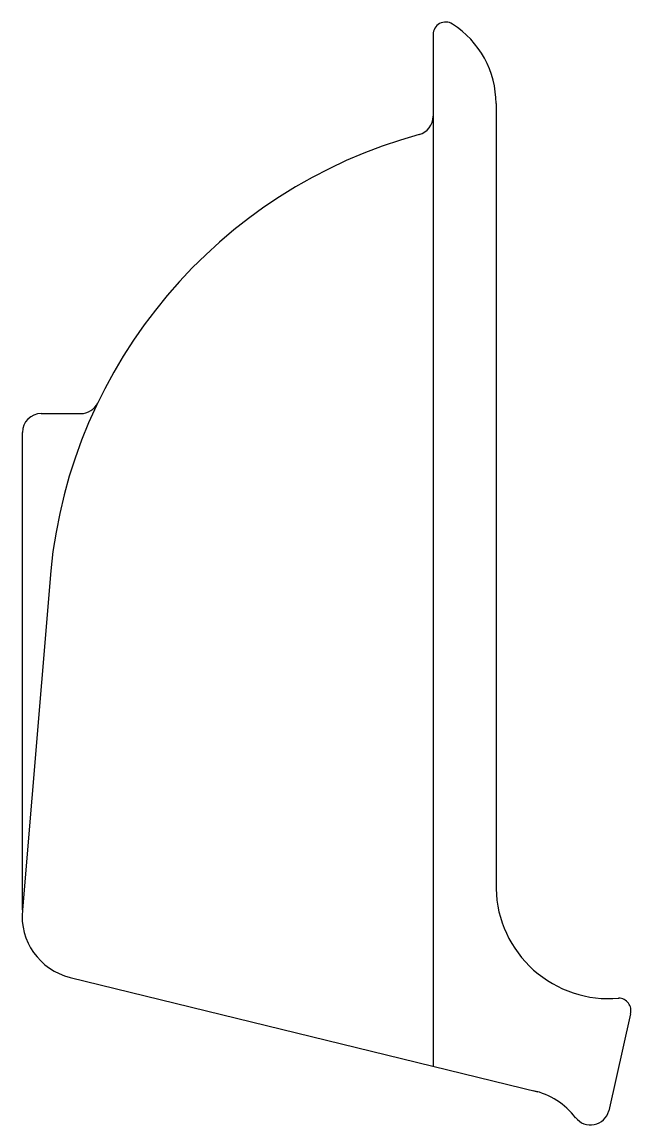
# Model space of a CAD drawing. Extents: x 537 to 634, y 1220 to 1395.
import ezdxf

# ---------------------------------------------------------------- set-up
doc = ezdxf.new("R2010")
doc.units = 0
doc.header["$LTSCALE"] = 20
doc.layers.add('GROSSA', color=3, linetype='CONTINUOUS')

msp = doc.modelspace()

# ---------------------------------------------------------------- linework, layer by layer
at = {"layer": 'GROSSA', "color": 0}
for p, q in [((602.36, 1393.49), (602.36, 1229.76)), ((612.36, 1382.54), (612.36, 1257.92)), ((541.71, 1308.4), (537.22, 1254.56)), ((544.79, 1243.86), (618.97, 1225.69)), ((633.69, 1238.05), (630.25, 1222.65))]:
    msp.add_line(p, q, dxfattribs=at)
at = {"layer": 'GROSSA', "color": 0, "linetype": 'CONTINUOUS'}
for p, q in [((540.22, 1333.35), (546.47, 1333.35)), ((537.22, 1254.56), (537.22, 1330.35))]:
    msp.add_line(p, q, dxfattribs=at)
at = {"layer": 'GROSSA', "color": 0}
for centre, radius, start, end in [((604.36, 1393.49), 2, 57.421, 180), ((597.36, 1382.54), 15, 0, 57.421), ((599.36, 1380.53), 3, 285.3424, 0), ((621.32, 1300.49), 80, 105.3424, 174.3296), ((630.19, 1258.32), 17.83, 181.2741, 275.2259), ((547.17, 1253.57), 10, 174.3296, 256.2392), ((631.75, 1238.57), 2, 344.9315, 88.4179), ((615.89, 1214.71), 11.4, 37.0874, 78.1465), ((627.35, 1223.43), 3, 217.8831, 344.9315)]:
    msp.add_arc(centre, radius, start, end, dxfattribs=at)
at = {"layer": 'GROSSA', "color": 0, "linetype": 'CONTINUOUS'}
for centre, start, end in [((546.47, 1336.35), 270, 334.4051), ((540.22, 1330.35), 90, 180)]:
    msp.add_arc(centre, 3, start, end, dxfattribs=at)

doc.saveas('drawing.dxf')
